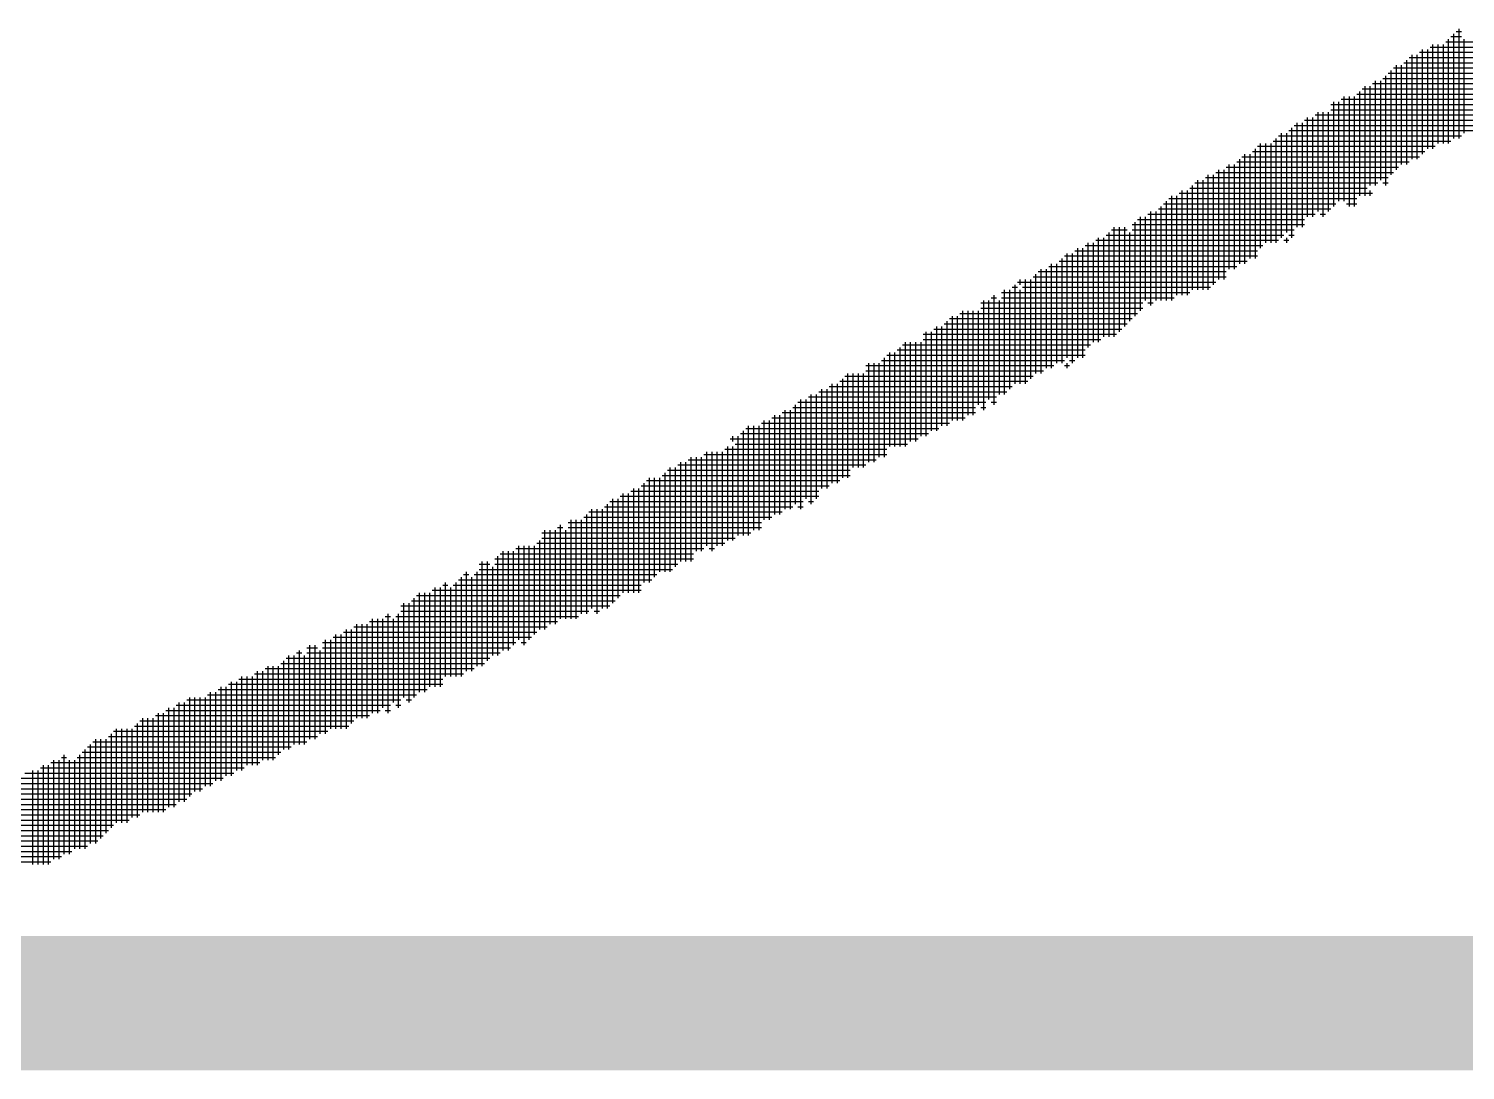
# Model space of a CAD drawing. Header units: feet. Extents: x 0 to 1079770, y 0 to 240000.
# Drawn here: x 972181 to 973036, y 12760 to 13380 of the extents above; entities that cross this region are included whole.
import ezdxf
from ezdxf.enums import TextEntityAlignment as Align

# ---------------------------------------------------------------- set-up
doc = ezdxf.new("R2010")
doc.units = ezdxf.units.FT
doc.header["$LTSCALE"] = 2200
doc.header["$MEASUREMENT"] = 0
for name, color, linetype in [('CX-BORD-LIN1', 4, 'CONTINUOUS'), ('CX-BORD-LIN2', 3, 'CONTINUOUS'), ('CX-BORD-TEX2', 7, 'CONTINUOUS'), ('CX-BORD-TEX3', 6, 'CONTINUOUS'), ('CX-MISC', 2, 'CONTINUOUS')]:
    doc.layers.add(name, color=color, linetype=linetype)
doc.styles.add('TB_TEXT', font='')
doc.styles.add('TB_WBTXT', font='')
doc.styles.add('TB_WMTXT', font='')
doc.styles.get('TB_TEXT').set_extended_font_data('DotumChe')
doc.styles.get('TB_WBTXT').set_extended_font_data('Dotum')
doc.styles.get('TB_WMTXT').set_extended_font_data('DotumChe')

# ---------------------------------------------------------------- blocks, each defined once
blk = doc.blocks.new('CXBLKA1-KHCA-1')
at = {"layer": 'CX-BORD-LIN1', "const_width": 0.2}
blk.add_lwpolyline([(558, 6), (270, 6)], dxfattribs=at)
at = {"layer": 'CX-BORD-LIN1', "style": 'TB_TEXT'}
for tag, p in [('TR_RCON5', (342.3033, 33)), ('TR_RCON4', (342.3033, 27)), ('TR_RCON3', (342.3033, 21)), ('TR_RCON2', (342.3033, 15)), ('TR_RCON1', (342.3033, 9))]:
    blk.add_attdef(tag, text='', height=3.5, dxfattribs=at).set_placement(p, align=Align.MIDDLE_LEFT)
for tag, height, p in [('TR_DGN5', 3.5, (451.1185, 33)), ('TR_CHK5', 3.5, (491.1185, 33)), ('TR_RDAT5', 3.5, (317.5, 33)), ('TR_APP5', 3.5, (531.1185, 33)), ('TR_RNUM5', 3, (285.1051, 32.6366)), ('TR_DGN4', 3.5, (451.1185, 27)), ('TR_CHK4', 3.5, (491.1185, 27)), ('TR_RDAT4', 3.5, (317.5, 27)), ('TR_APP4', 3.5, (531.1185, 27)), ('TR_RNUM4', 3, (285.1051, 26.6366)), ('TR_DGN3', 3.5, (451.1185, 21)), ('TR_CHK3', 3.5, (491.1185, 21)), ('TR_RDAT3', 3.5, (317.5, 21)), ('TR_APP3', 3.5, (531.1185, 21)), ('TR_RNUM3', 3, (285.1051, 20.6366)), ('TR_DGN2', 3.5, (451.1185, 15)), ('TR_CHK2', 3.5, (491.1185, 15)), ('TR_RDAT2', 3.5, (317.5, 15)), ('TR_APP2', 3.5, (531.1185, 15)), ('TR_RNUM2', 3, (285.1051, 14.6366)), ('TR_DGN1', 3.5, (451.1185, 9)), ('TR_CHK1', 3.5, (491.1185, 9)), ('TR_RDAT1', 3.5, (317.5, 9)), ('TR_APP1', 3.5, (531.1185, 9)), ('TR_RNUM1', 3, (285.1051, 8.6366))]:
    blk.add_attdef(tag, text='', height=height, dxfattribs=at).set_placement(p, align=Align.MIDDLE_CENTER)
at = {"layer": 'CX-BORD-LIN2', "style": 'TB_TEXT'}
blk.add_attdef('TD_VERSION', text='', height=3, rotation=90, dxfattribs=at).set_placement((800.5, 48.0149), align=Align.MIDDLE_CENTER)
at = {"layer": 'CX-BORD-TEX2', "style": 'TB_WMTXT'}
for tag, height, p in [('TB_CNAME', 5, (15.3448, 531.8324)), ('TB_CSCOP', 4, (16.6346, 523.8324))]:
    blk.add_attdef(tag, text='', height=height, dxfattribs=at).set_placement(p, align=Align.BOTTOM_LEFT)
at = {"layer": 'CX-BORD-TEX2', "style": 'TB_WBTXT'}
for tag, height, p in [('TB_MTITIL', 10, (398, 533.3264)), ('TB_STITL', 7, (398, 518.3264))]:
    blk.add_attdef(tag, text='', height=height, dxfattribs=at).set_placement(p, align=Align.MIDDLE_CENTER)
at = {"layer": 'CX-BORD-TEX3', "style": 'TB_TEXT'}
for tag, height, p in [('TD_LNDST', 4.5, (215, 31.5)), ('TD_DSECT', 4.5, (605.5, 31.5)), ('TD_DDIST', 4.5, (654.5, 31.5)), ('TD_DNAME_TOP', 4.5, (755, 27.957)), ('TD_CSECT', 4.5, (605.5, 22.5)), ('TD_CDIST', 4.5, (654.5, 22.5)), ('TD_DNAME_MAIN', 4.5, (755, 21.4731)), ('TD_DNAME_BOT', 3, (755, 15.2489)), ('TD_HSCAL', 4.5, (620.8841, 13.7484)), ('TD_VSCAL', 4.5, (656.8615, 13.7484)), ('TD_CCOMP', 4.5, (215, 13.5927)), ('TD_CSTEP', 4.5, (250.744, 5.125)), ('TD_FIELD', 4.5, (180, 5.125)), ('TD_DWGNO', 4.5, (755, 5.0017)), ('TD_DWGCODE', 4.5, (637, 4.7908))]:
    blk.add_attdef(tag, text='', height=height, dxfattribs=at).set_placement(p, align=Align.MIDDLE_CENTER)
for tag, height, width, p in [('TD_DCOMP', 4.5, 0.95, (215, 22.5875)), ('TD_CNAME', 5, 0.78, (65, 7.5956))]:
    blk.add_attdef(tag, text='', height=height, dxfattribs=dict(at, width=width)).set_placement(p, align=Align.MIDDLE_CENTER)

msp = doc.modelspace()

# ---------------------------------------------------------------- linework, layer by layer
at = {"layer": 'CX-MISC'}
for p, q in [((973030.75, 13378.63), (973033.86, 13378.63)), ((973032.3, 13380.18), (973032.3, 13314.87)), ((973015.2, 13369.3), (973117.84, 13369.3)), ((973016.75, 13370.85), (973016.75, 13308.64)), ((973019.86, 13370.85), (973019.86, 13311.76)), ((973022.97, 13370.85), (973022.97, 13311.76)), ((973024.53, 13372.41), (973124.06, 13372.41)), ((973026.08, 13373.96), (973026.08, 13311.76)), ((973027.64, 13375.52), (973033.86, 13375.52)), ((973029.19, 13377.07), (973029.19, 13314.87)), ((973035.41, 13373.96), (973035.41, 13317.98)), ((973001.2, 13361.52), (973001.2, 13299.31)), ((973002.76, 13363.08), (973108.51, 13363.08)), ((973004.31, 13364.63), (973004.31, 13302.42)), ((973007.42, 13364.63), (973007.42, 13302.42)), ((973008.98, 13366.19), (973108.51, 13366.19)), ((973010.53, 13367.74), (973010.53, 13305.53)), ((973013.64, 13367.74), (973013.64, 13308.64)), ((972988.76, 13352.19), (972988.76, 13286.87)), ((972990.31, 13353.75), (973092.96, 13353.75)), ((972991.87, 13355.3), (972991.87, 13293.09)), ((972993.42, 13356.86), (973102.29, 13356.86)), ((972994.98, 13358.41), (972994.98, 13296.2)), ((972998.09, 13358.41), (972998.09, 13299.31)), ((972999.64, 13359.97), (973105.4, 13359.97)), ((972974.76, 13344.41), (973077.4, 13344.41)), ((972976.32, 13345.97), (972976.32, 13280.65)), ((972979.43, 13345.97), (972979.43, 13286.87)), ((972980.98, 13347.52), (973080.52, 13347.52)), ((972982.54, 13349.08), (972982.54, 13286.87)), ((972985.65, 13349.08), (972985.65, 13289.98)), ((972987.2, 13350.64), (973086.74, 13350.64)), ((972956.1, 13335.08), (973071.18, 13335.08)), ((972957.65, 13336.64), (972957.65, 13274.43)), ((972960.76, 13336.64), (972960.76, 13277.54)), ((972962.32, 13338.19), (973074.29, 13338.19)), ((972963.88, 13339.75), (972963.88, 13277.54)), ((972966.99, 13339.75), (972966.99, 13274.43)), ((972970.1, 13339.75), (972970.1, 13274.43)), ((972971.65, 13341.3), (973074.29, 13341.3)), ((972973.21, 13342.86), (972973.21, 13280.65)), ((972942.1, 13327.31), (972942.1, 13268.21)), ((972945.21, 13327.31), (972945.21, 13268.21)), ((972946.77, 13328.86), (973061.85, 13328.86)), ((972948.32, 13330.42), (972948.32, 13271.32)), ((972951.43, 13330.42), (972951.43, 13268.21)), ((972954.54, 13330.42), (972954.54, 13271.32)), ((972956.1, 13331.97), (973064.96, 13331.97)), ((972926.55, 13317.98), (972926.55, 13255.77)), ((972929.66, 13317.98), (972929.66, 13258.88)), ((972931.22, 13319.53), (973046.3, 13319.53)), ((972932.77, 13321.09), (972932.77, 13255.77)), ((972934.33, 13322.64), (973049.41, 13322.64)), ((972935.88, 13324.2), (972935.88, 13261.99)), ((972938.99, 13324.2), (972938.99, 13261.99)), ((972940.55, 13325.75), (973055.63, 13325.75)), ((972912.55, 13310.2), (973018.31, 13310.2)), ((972914.11, 13311.76), (972914.11, 13249.55)), ((972917.22, 13311.76), (972917.22, 13252.66)), ((972920.33, 13311.76), (972920.33, 13252.66)), ((972921.88, 13313.31), (973027.64, 13313.31)), ((972923.44, 13314.87), (972923.44, 13252.66)), ((972925, 13316.42), (973033.86, 13316.42)), ((972900.11, 13300.87), (973002.76, 13300.87)), ((972901.67, 13302.42), (972901.67, 13240.22)), ((972903.22, 13303.98), (973008.98, 13303.98)), ((972904.78, 13305.53), (972904.78, 13240.22)), ((972907.89, 13305.53), (972907.89, 13243.33)), ((972909.44, 13307.09), (973012.09, 13307.09)), ((972911, 13308.64), (972911, 13243.33)), ((972883, 13293.09), (972883, 13224.66)), ((972886.12, 13293.09), (972886.12, 13227.77)), ((972887.67, 13294.65), (972993.42, 13294.65)), ((972889.23, 13296.2), (972889.23, 13230.88)), ((972892.34, 13296.2), (972892.34, 13230.88)), ((972893.89, 13297.76), (972996.53, 13297.76)), ((972895.45, 13299.31), (972895.45, 13237.11)), ((972898.56, 13299.31), (972898.56, 13237.11)), ((972867.45, 13283.76), (972867.45, 13221.55)), ((972870.56, 13283.76), (972870.56, 13221.55)), ((972872.12, 13285.32), (972977.87, 13285.32)), ((972873.67, 13286.87), (972873.67, 13224.66)), ((972875.23, 13288.43), (972984.09, 13288.43)), ((972876.78, 13289.98), (972876.78, 13224.66)), ((972879.89, 13289.98), (972879.89, 13224.66)), ((972881.45, 13291.54), (972990.31, 13291.54)), ((972979.43, 13283.76), (972979.43, 13280.65)), ((972987.2, 13288.43), (972990.31, 13288.43)), ((972856.57, 13275.99), (972959.21, 13275.99)), ((972858.12, 13277.54), (972858.12, 13218.44)), ((972859.68, 13279.1), (972971.65, 13279.1)), ((972861.23, 13280.65), (972861.23, 13218.44)), ((972864.34, 13280.65), (972864.34, 13221.55)), ((972865.9, 13282.21), (972980.98, 13282.21)), ((972965.43, 13275.99), (972971.65, 13275.99)), ((972841.01, 13266.65), (972940.55, 13266.65)), ((972842.57, 13268.21), (972842.57, 13212.22)), ((972845.68, 13268.21), (972845.68, 13218.44)), ((972847.24, 13269.76), (972946.77, 13269.76)), ((972848.79, 13271.32), (972848.79, 13215.33)), ((972851.9, 13271.32), (972851.9, 13218.44)), ((972853.46, 13272.88), (972956.1, 13272.88)), ((972855.01, 13274.43), (972855.01, 13218.44)), ((972949.88, 13269.76), (972952.99, 13269.76)), ((972823.91, 13258.88), (972823.91, 13196.67)), ((972825.46, 13260.43), (972834.79, 13260.43)), ((972827.02, 13261.99), (972827.02, 13196.67)), ((972830.13, 13261.99), (972830.13, 13199.78)), ((972833.24, 13261.99), (972833.24, 13202.89)), ((972836.35, 13258.88), (972836.35, 13206)), ((972837.9, 13263.54), (972940.55, 13263.54)), ((972837.9, 13260.43), (972934.33, 13260.43)), ((972839.46, 13265.1), (972839.46, 13209.11)), ((972805.24, 13249.55), (972805.24, 13184.23)), ((972808.36, 13249.55), (972808.36, 13184.23)), ((972809.91, 13251.1), (972915.66, 13251.1)), ((972811.47, 13252.66), (972811.47, 13190.45)), ((972814.58, 13252.66), (972814.58, 13193.56)), ((972816.13, 13254.21), (972925, 13254.21)), ((972817.69, 13255.77), (972817.69, 13193.56)), ((972820.8, 13255.77), (972820.8, 13196.67)), ((972822.35, 13257.32), (972928.11, 13257.32)), ((972928.11, 13254.21), (972931.22, 13254.21)), ((972929.66, 13255.77), (972929.66, 13252.66)), ((972931.22, 13257.32), (972934.33, 13257.32)), ((972794.36, 13241.77), (972906.33, 13241.77)), ((972795.91, 13243.33), (972795.91, 13181.12)), ((972797.47, 13244.88), (972912.55, 13244.88)), ((972799.02, 13246.44), (972799.02, 13184.23)), ((972802.13, 13246.44), (972802.13, 13181.12)), ((972803.69, 13247.99), (972912.55, 13247.99)), ((972778.81, 13232.44), (972893.89, 13232.44)), ((972780.36, 13234), (972780.36, 13174.9)), ((972781.92, 13235.55), (972893.89, 13235.55)), ((972783.47, 13237.11), (972783.47, 13174.9)), ((972786.58, 13237.11), (972786.58, 13178.01)), ((972788.14, 13238.66), (972900.11, 13238.66)), ((972789.69, 13240.22), (972789.69, 13178.01)), ((972792.8, 13240.22), (972792.8, 13181.12)), ((972761.7, 13224.66), (972761.7, 13162.46)), ((972764.81, 13224.66), (972764.81, 13165.57)), ((972766.36, 13226.22), (972769.48, 13226.22)), ((972767.92, 13227.77), (972767.92, 13168.68)), ((972769.48, 13229.33), (972887.67, 13229.33)), ((972771.03, 13230.88), (972771.03, 13227.77)), ((972771.03, 13224.66), (972771.03, 13168.68)), ((972772.59, 13226.22), (972884.56, 13226.22)), ((972774.14, 13230.88), (972774.14, 13168.68)), ((972777.25, 13230.88), (972777.25, 13171.79)), ((972747.7, 13216.89), (972844.12, 13216.89)), ((972749.26, 13218.44), (972749.26, 13153.12)), ((972752.37, 13218.44), (972752.37, 13159.35)), ((972753.92, 13220), (972757.03, 13220)), ((972755.48, 13221.55), (972755.48, 13156.24)), ((972758.59, 13218.44), (972758.59, 13162.46)), ((972760.14, 13223.11), (972872.12, 13223.11)), ((972760.14, 13220), (972862.79, 13220)), ((972847.24, 13216.89), (972850.35, 13216.89)), ((972729.04, 13207.56), (972837.9, 13207.56)), ((972730.6, 13209.11), (972730.6, 13146.9)), ((972733.71, 13209.11), (972733.71, 13146.9)), ((972735.26, 13210.67), (972841.01, 13210.67)), ((972736.82, 13212.22), (972736.82, 13146.9)), ((972739.93, 13212.22), (972739.93, 13150.01)), ((972743.04, 13212.22), (972743.04, 13150.01)), ((972746.15, 13212.22), (972746.15, 13156.24)), ((972747.7, 13213.78), (972844.12, 13213.78)), ((972713.49, 13198.23), (972828.57, 13198.23)), ((972715.04, 13199.78), (972715.04, 13137.57)), ((972718.15, 13199.78), (972718.15, 13140.68)), ((972719.71, 13201.34), (972831.68, 13201.34)), ((972721.26, 13202.89), (972721.26, 13140.68)), ((972724.37, 13202.89), (972724.37, 13143.79)), ((972725.93, 13204.45), (972834.79, 13204.45)), ((972727.48, 13206), (972727.48, 13143.79)), ((972699.49, 13190.45), (972699.49, 13131.35)), ((972701.05, 13192), (972813.02, 13192)), ((972702.6, 13193.56), (972702.6, 13131.35)), ((972705.71, 13193.56), (972705.71, 13134.46)), ((972708.82, 13193.56), (972708.82, 13134.46)), ((972711.93, 13193.56), (972711.93, 13137.57)), ((972713.49, 13195.12), (972819.24, 13195.12)), ((972680.83, 13181.12), (972680.83, 13122.02)), ((972683.94, 13181.12), (972683.94, 13122.02)), ((972687.05, 13181.12), (972687.05, 13125.13)), ((972688.6, 13182.67), (972797.47, 13182.67)), ((972690.16, 13184.23), (972690.16, 13125.13)), ((972691.72, 13185.78), (972809.91, 13185.78)), ((972693.27, 13187.34), (972693.27, 13131.35)), ((972696.38, 13187.34), (972696.38, 13131.35)), ((972697.94, 13188.89), (972809.91, 13188.89)), ((972799.02, 13181.12), (972799.02, 13178.01)), ((972800.58, 13182.67), (972803.69, 13182.67)), ((972666.83, 13173.34), (972778.81, 13173.34)), ((972668.39, 13174.9), (972668.39, 13112.69)), ((972671.5, 13174.9), (972671.5, 13118.91)), ((972674.61, 13174.9), (972674.61, 13118.91)), ((972677.72, 13174.9), (972677.72, 13118.91)), ((972679.27, 13179.56), (972791.25, 13179.56)), ((972679.27, 13176.45), (972785.03, 13176.45)), ((972797.47, 13179.56), (972800.58, 13179.56)), ((972651.28, 13164.01), (972763.25, 13164.01)), ((972652.84, 13165.57), (972652.84, 13106.47)), ((972655.95, 13165.57), (972655.95, 13106.47)), ((972657.5, 13167.12), (972766.36, 13167.12)), ((972659.06, 13168.68), (972659.06, 13109.58)), ((972662.17, 13168.68), (972662.17, 13109.58)), ((972663.72, 13170.23), (972775.7, 13170.23)), ((972665.28, 13171.79), (972665.28, 13112.69)), ((972637.28, 13156.24), (972637.28, 13097.14)), ((972638.84, 13157.79), (972750.81, 13157.79)), ((972640.39, 13159.35), (972640.39, 13094.03)), ((972643.5, 13159.35), (972643.5, 13100.25)), ((972645.06, 13160.9), (972757.03, 13160.9)), ((972646.61, 13162.46), (972646.61, 13097.14)), ((972649.72, 13162.46), (972649.72, 13100.25)), ((972753.92, 13157.79), (972757.03, 13157.79)), ((972618.62, 13146.9), (972618.62, 13087.81)), ((972621.73, 13146.9), (972621.73, 13087.81)), ((972623.29, 13148.46), (972738.37, 13148.46)), ((972624.84, 13150.01), (972624.84, 13090.92)), ((972627.95, 13150.01), (972627.95, 13090.92)), ((972629.51, 13151.57), (972744.59, 13151.57)), ((972631.06, 13153.12), (972631.06, 13094.03)), ((972634.17, 13153.12), (972634.17, 13094.03)), ((972635.73, 13154.68), (972744.59, 13154.68)), ((972747.7, 13154.68), (972750.81, 13154.68)), ((972604.62, 13139.13), (972716.6, 13139.13)), ((972606.18, 13140.68), (972606.18, 13078.48)), ((972607.73, 13142.24), (972722.82, 13142.24)), ((972609.29, 13143.79), (972609.29, 13078.48)), ((972612.4, 13143.79), (972612.4, 13081.59)), ((972615.51, 13143.79), (972615.51, 13081.59)), ((972617.07, 13145.35), (972729.04, 13145.35)), ((972595.29, 13129.8), (972691.72, 13129.8)), ((972596.85, 13131.35), (972596.85, 13075.36)), ((972598.4, 13136.02), (972710.38, 13136.02)), ((972599.96, 13137.57), (972599.96, 13134.46)), ((972599.96, 13131.35), (972599.96, 13075.36)), ((972601.51, 13132.91), (972704.16, 13132.91)), ((972603.07, 13137.57), (972603.07, 13078.48)), ((972568.85, 13122.02), (972568.85, 13062.92)), ((972571.96, 13122.02), (972571.96, 13062.92)), ((972573.52, 13123.58), (972685.49, 13123.58)), ((972575.08, 13125.13), (972575.08, 13062.92)), ((972578.19, 13125.13), (972578.19, 13069.14)), ((972581.3, 13125.13), (972581.3, 13069.14)), ((972582.85, 13126.69), (972691.72, 13126.69)), ((972584.41, 13128.24), (972584.41, 13072.25)), ((972587.52, 13128.24), (972587.52, 13069.14)), ((972590.63, 13128.24), (972590.63, 13072.25)), ((972593.74, 13128.24), (972593.74, 13072.25)), ((972550.19, 13112.69), (972550.19, 13050.48)), ((972553.3, 13112.69), (972553.3, 13053.59)), ((972556.41, 13112.69), (972556.41, 13056.7)), ((972557.97, 13114.24), (972669.94, 13114.24)), ((972559.52, 13115.8), (972559.52, 13056.7)), ((972561.08, 13117.36), (972669.94, 13117.36)), ((972562.63, 13118.91), (972562.63, 13056.7)), ((972565.74, 13118.91), (972565.74, 13059.81)), ((972567.3, 13120.47), (972679.27, 13120.47)), ((972539.31, 13104.91), (972651.28, 13104.91)), ((972540.86, 13106.47), (972540.86, 13044.26)), ((972543.97, 13106.47), (972543.97, 13044.26)), ((972545.53, 13108.02), (972657.5, 13108.02)), ((972547.08, 13109.58), (972547.08, 13050.48)), ((972548.64, 13111.13), (972663.72, 13111.13)), ((972523.75, 13095.58), (972635.73, 13095.58)), ((972525.31, 13097.14), (972525.31, 13034.93)), ((972526.86, 13098.69), (972641.95, 13098.69)), ((972528.42, 13100.25), (972528.42, 13038.04)), ((972531.53, 13100.25), (972531.53, 13041.15)), ((972533.08, 13101.8), (972651.28, 13101.8)), ((972534.64, 13103.36), (972534.64, 13044.26)), ((972537.75, 13103.36), (972537.75, 13044.26)), ((972638.84, 13095.58), (972641.95, 13095.58)), ((972645.06, 13098.69), (972648.17, 13098.69)), ((972503.54, 13087.81), (972503.54, 13028.71)), ((972506.65, 13087.81), (972506.65, 13028.71)), ((972509.76, 13087.81), (972509.76, 13031.82)), ((972511.31, 13089.36), (972623.29, 13089.36)), ((972512.87, 13090.92), (972512.87, 13031.82)), ((972514.42, 13092.47), (972629.51, 13092.47)), ((972515.98, 13094.03), (972515.98, 13034.93)), ((972519.09, 13094.03), (972519.09, 13031.82)), ((972522.2, 13094.03), (972522.2, 13034.93)), ((972486.43, 13080.03), (972610.84, 13080.03)), ((972487.98, 13081.59), (972487.98, 13022.49)), ((972491.09, 13081.59), (972491.09, 13025.6)), ((972494.2, 13081.59), (972494.2, 13025.6)), ((972495.76, 13083.14), (972498.87, 13083.14)), ((972497.32, 13084.7), (972497.32, 13028.71)), ((972500.43, 13081.59), (972500.43, 13028.71)), ((972501.98, 13086.25), (972617.07, 13086.25)), ((972501.98, 13083.14), (972617.07, 13083.14)), ((972470.88, 13070.7), (972582.85, 13070.7)), ((972472.43, 13072.25), (972472.43, 13016.27)), ((972475.54, 13072.25), (972475.54, 13013.16)), ((972478.65, 13072.25), (972478.65, 13016.27)), ((972481.76, 13072.25), (972481.76, 13019.38)), ((972483.32, 13073.81), (972595.29, 13073.81)), ((972484.87, 13075.36), (972484.87, 13022.49)), ((972486.43, 13076.92), (972601.51, 13076.92)), ((972585.96, 13070.7), (972589.07, 13070.7)), ((972449.1, 13061.37), (972455.32, 13061.37)), ((972450.66, 13062.92), (972450.66, 13000.72)), ((972453.77, 13062.92), (972453.77, 13003.83)), ((972458.44, 13064.48), (972576.63, 13064.48)), ((972458.44, 13061.37), (972567.3, 13061.37)), ((972459.99, 13066.03), (972459.99, 13006.94)), ((972461.55, 13067.59), (972576.63, 13067.59)), ((972463.1, 13069.14), (972463.1, 13010.05)), ((972466.21, 13069.14), (972466.21, 13010.05)), ((972469.32, 13069.14), (972469.32, 13013.16)), ((972438.22, 13053.59), (972438.22, 12994.49)), ((972439.77, 13055.15), (972442.88, 13055.15)), ((972441.33, 13056.7), (972441.33, 12997.6)), ((972444.44, 13053.59), (972444.44, 12997.6)), ((972445.99, 13055.15), (972554.86, 13055.15)), ((972447.55, 13056.7), (972447.55, 13000.72)), ((972449.1, 13058.26), (972564.19, 13058.26)), ((972456.88, 13059.81), (972456.88, 13006.94)), ((972413.33, 13044.26), (972413.33, 12985.16)), ((972416.44, 13044.26), (972416.44, 12985.16)), ((972419.56, 13044.26), (972419.56, 12988.27)), ((972421.11, 13045.82), (972545.53, 13045.82)), ((972422.67, 13047.37), (972422.67, 12988.27)), ((972425.78, 13047.37), (972425.78, 12988.27)), ((972427.33, 13048.93), (972430.44, 13048.93)), ((972428.89, 13050.48), (972428.89, 12994.49)), ((972432, 13047.37), (972432, 12994.49)), ((972433.55, 13048.93), (972545.53, 13048.93)), ((972435.11, 13050.48), (972435.11, 12994.49)), ((972436.66, 13052.04), (972551.75, 13052.04)), ((972402.45, 13036.48), (972526.86, 13036.48)), ((972404, 13038.04), (972404, 12982.05)), ((972407.11, 13038.04), (972407.11, 12978.94)), ((972408.67, 13039.6), (972529.97, 13039.6)), ((972410.22, 13041.15), (972410.22, 12982.05)), ((972411.78, 13042.71), (972533.08, 13042.71)), ((972383.79, 13027.15), (972495.76, 13027.15)), ((972385.34, 13028.71), (972385.34, 12972.72)), ((972388.45, 13028.71), (972388.45, 12972.72)), ((972391.56, 13028.71), (972391.56, 12975.83)), ((972393.12, 13030.26), (972396.23, 13030.26)), ((972394.67, 13031.82), (972394.67, 12972.72)), ((972397.78, 13028.71), (972397.78, 12978.94)), ((972399.34, 13030.26), (972508.2, 13030.26)), ((972400.89, 13031.82), (972400.89, 12975.83)), ((972402.45, 13033.37), (972514.42, 13033.37)), ((972517.53, 13033.37), (972520.64, 13033.37)), ((972363.57, 13019.38), (972363.57, 12963.39)), ((972366.68, 13019.38), (972366.68, 12963.39)), ((972368.23, 13020.93), (972483.32, 13020.93)), ((972369.79, 13022.49), (972369.79, 12963.39)), ((972372.9, 13022.49), (972372.9, 12966.5)), ((972374.45, 13024.04), (972489.54, 13024.04)), ((972376.01, 13025.6), (972376.01, 12969.61)), ((972379.12, 13025.6), (972379.12, 12969.61)), ((972382.23, 13025.6), (972382.23, 12969.61)), ((972341.8, 13010.05), (972341.8, 12954.06)), ((972346.46, 13011.6), (972352.68, 13011.6)), ((972348.02, 13013.16), (972348.02, 12957.17)), ((972351.13, 13013.16), (972351.13, 12957.17)), ((972354.24, 13010.05), (972354.24, 12960.28)), ((972355.79, 13014.71), (972470.88, 13014.71)), ((972355.79, 13011.6), (972467.77, 13011.6)), ((972357.35, 13016.27), (972357.35, 12960.28)), ((972360.46, 13016.27), (972360.46, 12963.39)), ((972362.01, 13017.82), (972480.21, 13017.82)), ((972473.99, 13014.71), (972477.1, 13014.71)), ((972330.91, 13002.27), (972452.21, 13002.27)), ((972332.46, 13003.83), (972332.46, 12950.95)), ((972334.02, 13005.38), (972455.32, 13005.38)), ((972335.57, 13006.94), (972335.57, 12950.95)), ((972338.68, 13006.94), (972338.68, 12954.06)), ((972340.24, 13008.49), (972343.35, 13008.49)), ((972344.91, 13006.94), (972344.91, 12954.06)), ((972346.46, 13008.49), (972461.55, 13008.49)), ((972306.03, 12992.94), (972427.33, 12992.94)), ((972307.58, 12994.49), (972307.58, 12938.51)), ((972310.69, 12994.49), (972310.69, 12941.62)), ((972313.8, 12994.49), (972313.8, 12941.62)), ((972315.36, 12996.05), (972439.77, 12996.05)), ((972316.91, 12997.6), (972316.91, 12941.62)), ((972320.02, 12997.6), (972320.02, 12944.73)), ((972321.58, 12999.16), (972445.99, 12999.16)), ((972323.13, 13000.72), (972323.13, 12944.73)), ((972326.24, 13000.72), (972326.24, 12944.73)), ((972329.35, 13000.72), (972329.35, 12947.84)), ((972288.92, 12985.16), (972288.92, 12929.18)), ((972292.03, 12985.16), (972292.03, 12932.29)), ((972293.58, 12986.72), (972418, 12986.72)), ((972295.14, 12988.27), (972295.14, 12932.29)), ((972298.25, 12988.27), (972298.25, 12935.4)), ((972299.8, 12989.83), (972427.33, 12989.83)), ((972301.36, 12991.38), (972301.36, 12935.4)), ((972304.47, 12991.38), (972304.47, 12938.51)), ((972264.04, 12975.83), (972264.04, 12916.73)), ((972267.15, 12975.83), (972267.15, 12916.73)), ((972268.7, 12977.39), (972396.23, 12977.39)), ((972270.26, 12978.94), (972270.26, 12919.84)), ((972273.37, 12978.94), (972273.37, 12919.84)), ((972274.92, 12980.5), (972402.45, 12980.5)), ((972276.48, 12982.05), (972276.48, 12922.96)), ((972279.59, 12982.05), (972279.59, 12926.07)), ((972282.7, 12982.05), (972282.7, 12926.07)), ((972285.81, 12982.05), (972285.81, 12929.18)), ((972287.36, 12983.61), (972411.78, 12983.61)), ((972399.34, 12977.39), (972402.45, 12977.39)), ((972405.56, 12980.5), (972408.67, 12980.5)), ((972246.93, 12968.06), (972374.45, 12968.06)), ((972248.48, 12969.61), (972248.48, 12913.62)), ((972251.59, 12969.61), (972251.59, 12913.62)), ((972254.7, 12969.61), (972254.7, 12913.62)), ((972256.26, 12971.17), (972383.79, 12971.17)), ((972257.81, 12972.72), (972257.81, 12913.62)), ((972260.92, 12972.72), (972260.92, 12913.62)), ((972262.48, 12974.28), (972390.01, 12974.28)), ((972393.12, 12974.28), (972396.23, 12974.28)), ((972228.27, 12958.72), (972352.68, 12958.72)), ((972229.82, 12960.28), (972229.82, 12904.29)), ((972231.38, 12961.84), (972358.9, 12961.84)), ((972232.93, 12963.39), (972232.93, 12907.4)), ((972236.04, 12963.39), (972236.04, 12907.4)), ((972239.15, 12963.39), (972239.15, 12907.4)), ((972242.26, 12963.39), (972242.26, 12910.51)), ((972243.82, 12964.95), (972371.34, 12964.95)), ((972245.37, 12966.5), (972245.37, 12910.51)), ((972214.27, 12950.95), (972214.27, 12891.85)), ((972215.82, 12952.5), (972337.13, 12952.5)), ((972217.38, 12954.06), (972217.38, 12894.96)), ((972218.93, 12955.61), (972346.46, 12955.61)), ((972220.49, 12957.17), (972220.49, 12894.96)), ((972223.6, 12957.17), (972223.6, 12898.07)), ((972226.71, 12957.17), (972226.71, 12901.18)), ((972189.39, 12941.62), (972189.39, 12882.52)), ((972192.5, 12941.62), (972192.5, 12882.52)), ((972194.05, 12943.17), (972318.47, 12943.17)), ((972195.61, 12944.73), (972195.61, 12885.63)), ((972198.72, 12944.73), (972198.72, 12885.63)), ((972200.27, 12946.28), (972203.38, 12946.28)), ((972201.83, 12947.84), (972201.83, 12888.74)), ((972204.94, 12944.73), (972204.94, 12888.74)), ((972208.05, 12944.73), (972208.05, 12891.85)), ((972209.6, 12946.28), (972327.8, 12946.28)), ((972211.16, 12947.84), (972211.16, 12891.85)), ((972212.71, 12949.39), (972330.91, 12949.39)), ((972172.28, 12933.84), (972296.69, 12933.84)), ((972178.5, 12936.95), (972302.92, 12936.95)), ((972183.16, 12938.51), (972183.16, 12882.52)), ((972186.28, 12938.51), (972186.28, 12882.52)), ((972187.83, 12940.06), (972309.14, 12940.06)), ((972150.51, 12924.51), (972278.03, 12924.51)), ((972162.95, 12927.62), (972284.25, 12927.62)), ((972166.06, 12930.73), (972290.47, 12930.73)), ((972131.84, 12918.29), (972268.7, 12918.29)), ((972144.28, 12921.4), (972274.92, 12921.4)), ((972110.07, 12908.96), (972240.71, 12908.96)), ((972116.29, 12912.07), (972246.93, 12912.07)), ((972125.62, 12915.18), (972262.48, 12915.18)), ((972085.19, 12899.63), (972225.16, 12899.63)), ((972094.52, 12902.74), (972228.27, 12902.74)), ((972103.85, 12905.85), (972231.38, 12905.85)), ((972063.41, 12890.3), (972206.49, 12890.3)), ((972069.64, 12893.41), (972215.82, 12893.41)), ((972078.97, 12896.52), (972222.04, 12896.52)), ((972047.86, 12884.08), (972194.05, 12884.08)), ((972054.08, 12887.19), (972200.27, 12887.19))]:
    msp.add_line(p, q, dxfattribs=at)

# ---------------------------------------------------------------- block references
at = {"layer": 'CX-MISC', "xscale": 400, "yscale": 400, "zscale": 400}
msp.add_blockref('CXBLKA1-KHCA-1', (753370.46, 10400), dxfattribs=at)

doc.saveas('drawing.dxf')
